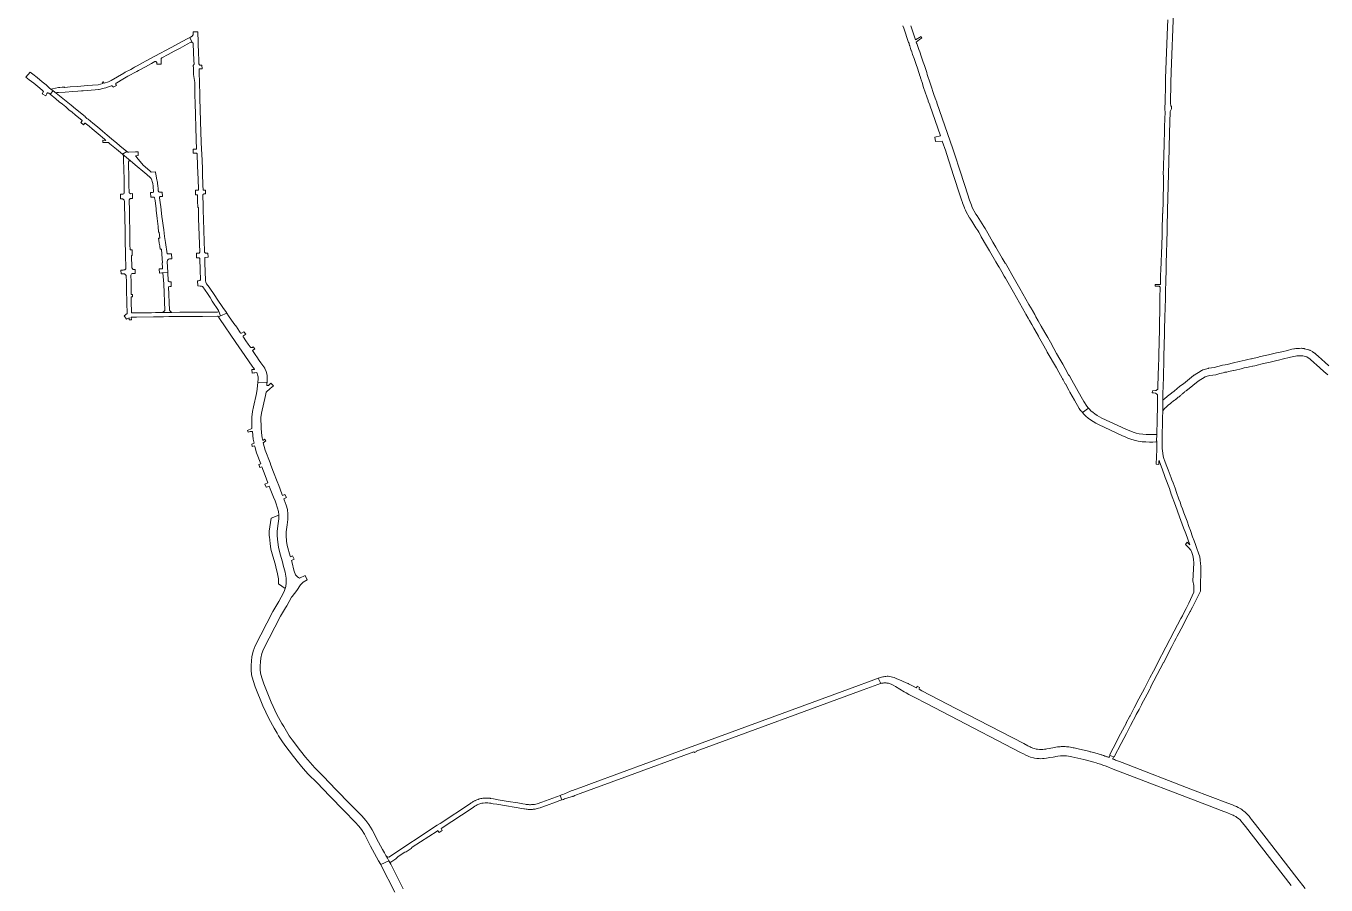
# Model space of a CAD drawing. Header units: inches. Extents: x 704148 to 723432, y 7075344 to 7101810.
# Drawn here: x 708502 to 712876, y 7097368 to 7100258 of the extents above; entities that cross this region are included whole.
import ezdxf

# ---------------------------------------------------------------- set-up
doc = ezdxf.new("R2010")
doc.units = ezdxf.units.IN
doc.header["$MEASUREMENT"] = 0
doc.layers.add('gisdb.gisadmin', color=7, linetype='Continuous', lineweight=9, true_color=0xccf5fc)

msp = doc.modelspace()

# ---------------------------------------------------------------- linework, layer by layer
at = {"layer": 'gisdb.gisadmin'}
for points in [[(712363.105, 7100305.0943), (712355.2526, 7100104.0763), (712354.1867, 7100066.179), (712352.2849, 7099998.5564), (712353.4906, 7099989.7102), (712355.893, 7099987.1497), (712355.4897, 7099978.6339), (712351.5758, 7099969.9567), (712349.7998, 7099897.789), (712347.0959, 7099799.4869), (712342.8254, 7099639.5334), (712339.88, 7099520.13), (712339.44, 7099504.52), (712338.92, 7099486.35), (712338.32, 7099468.23), (712337.86, 7099451.24), (712337.69, 7099431.77), (712336.84, 7099406.06), (712336.41, 7099389.41), (712336.31, 7099376.25), (712336.08, 7099367.99), (712335.94, 7099349.11), (712335.41, 7099333.17), (712334.83, 7099317.33), (712334.39, 7099301.29), (712333.83, 7099285.83), (712333.46, 7099272.79), (712332.86, 7099242.71), (712332.51, 7099227.24), (712332.21, 7099212.8), (712331.53, 7099194.55), (712331.16, 7099175.09), (712330.48, 7099155.74), (712330.19, 7099136.31), (712329.8, 7099116.69), (712329.28, 7099096), (712328.57, 7099075.81), (712328.01, 7099047.03), (712327.39, 7099019.75), (712326.9219, 7098999.4372), (712326.73, 7098963.14), (712326.5959, 7098959.7784), (712325.89, 7098942.09), (712325.6, 7098927.55), (712325.37, 7098916.29), (712324.4814, 7098889.0955), (712324.4706, 7098835.9527), (712325.4, 7098828.8), (712326.79, 7098820.56), (712328.52, 7098810.92), (712330.77, 7098802.64), (712334.06, 7098793.79), (712338.46, 7098781.91), (712344.79, 7098765.08), (712354.87, 7098737.63), (712357.17, 7098730.78), (712361.31, 7098720.33), (712367.79, 7098702.9), (712373.02, 7098687.78), (712380.74, 7098665.92), (712384.92, 7098656.07), (712388.82, 7098643.99), (712392.85, 7098632.91), (712397.18, 7098620.39), (712401.69, 7098608.98), (712408.38, 7098591.61), (712414.13, 7098574.23), (712419.4, 7098560.32), (712426.8, 7098539.1), (712431.78, 7098525.66), (712436.45, 7098513), (712441.04, 7098499.74), (712446.83, 7098484.25), (712451.44, 7098471.43), (712452.88, 7098462.31), (712454.13, 7098448.36), (712455.04, 7098441.06), (712453.793, 7098356.0018), (712426.1125, 7098302.3686), (712419.9124, 7098290.3554), (712419.6615, 7098289.8343), (712419.5099, 7098289.5356), (712418.9051, 7098288.4037), (712412.23, 7098275.47), (712402.3, 7098256.84), (712394.73, 7098242.11), (712388.29, 7098229.73), (712380.46, 7098215.12), (712375.45, 7098205.08), (712371.51, 7098198.31), (712366.36, 7098187.73), (712357.47, 7098170.71), (712343.4, 7098144.42), (712343.37, 7098144.37), (712329.88, 7098116.63), (712329.79, 7098116.44), (712328.9844, 7098116.8174), (712297.0989, 7098055.0614), (712288.1418, 7098038.0224), (712285.6265, 7098031.5423), (712283.58, 7098026.27), (712274.2, 7098009.34), (712255.32, 7097974.52), (712255.3178, 7097974.5159), (712246.72, 7097958.48), (712237.52, 7097941.1), (712237.37, 7097940.82), (712218.19, 7097903.98), (712218.21, 7097903.97), (712204.42, 7097877.47), (712186.5616, 7097843.5745), (712162.8111, 7097798.4926), (712161.2599, 7097798.977), (712149.3579, 7097803.9696), (712147.9032, 7097804.6292), (712172.0077, 7097851.2167), (712171.8415, 7097851.3039), (712177.89, 7097864.37), (712177.92, 7097864.35), (712204.06, 7097913.09), (712204.02, 7097913.11), (712216.25, 7097936.24), (712216.48, 7097936.67), (712230.66, 7097963.79), (712246.39, 7097993.85), (712264.84, 7098029.19), (712283.12, 7098064.38), (712283.19, 7098064.52), (712295.192, 7098087.0327), (712306.61, 7098108.45), (712309.3484, 7098113.6614), (712365.1644, 7098221.7656), (712387.9399, 7098264.3973), (712392.74, 7098273.71), (712399.14, 7098285.78), (712405.59, 7098297.87), (712414.268, 7098315.5113), (712414.4726, 7098315.9362), (712431.2981, 7098352.5437), (712431.5699, 7098375.4954), (712427.83, 7098391), (712427.8516, 7098391.0059), (712430.93, 7098450.84), (712430.42, 7098463.51), (712427.39, 7098476.2), (712423.51, 7098489.55), (712421.34, 7098493.83), (712414.67, 7098501.8), (712413.829, 7098502.6476), (712403.15, 7098513.41), (712408.6045, 7098520.8264), (712417.41, 7098512.54), (712410.72, 7098531.24), (712403.8, 7098550.07), (712396.78, 7098569.11), (712382.88, 7098606.9), (712369.1, 7098644.88), (712355.41, 7098682.43), (712348.81, 7098701.52), (712334.56, 7098739.27), (712331.1, 7098749.11), (712321.04, 7098776.73), (712316.0599, 7098792.0395), (712315.1223, 7098794.5726), (712313.74, 7098794.72), (712313.1149, 7098782.4518), (712303.98, 7098783.14), (712306.23, 7098833.07), (712306.42, 7098841.73), (712306.41, 7098847.04), (712306.67, 7098861.83), (712305.88, 7098861.81), (712306.48, 7098883.16), (712306.78, 7098893.8), (712307.53, 7098922.93), (712307.6468, 7098927.8417), (712308.1483, 7098948.9309), (712308.4966, 7098963.5772), (712308.4975, 7098967.8145), (712308.5003, 7098968.0258), (712309.0006, 7098986.8145), (712309.33, 7099017.26), (712305.93, 7099020.11), (712302.17, 7099021.97), (712295.29, 7099023.56), (712291.38, 7099023.3939), (712291.5724, 7099030.6922), (712291.84, 7099030.7), (712302.57, 7099031.21), (712303.47, 7099031.44), (712304.66, 7099031.93), (712305.55, 7099032.33), (712306.91, 7099033.19), (712308.83, 7099034.75), (712309.48, 7099035.75), (712309.98, 7099036.71), (712310.45, 7099050.56), (712310.59, 7099054.72), (712311.18, 7099072.37), (712311.5489, 7099085.1305), (712312.3, 7099111.11), (712313.05, 7099142.43), (712314.74, 7099204.67), (712315.16, 7099227.31), (712315.43, 7099235.64), (712315.86, 7099255.55), (712316.22, 7099304.56), (712317.21, 7099341.96), (712317.29, 7099344.99), (712318.26, 7099376.6), (712318.2, 7099377.79), (712317.84, 7099378.89), (712317.27, 7099379.9), (712316.3952, 7099380.746), (712316.36, 7099380.78), (712315.39, 7099381.42), (712314, 7099381.95), (712312.85, 7099382.11), (712311.18, 7099382.19), (712300.8391, 7099382.2519), (712301.0019, 7099388.4286), (712302.1968, 7099388.3855), (712316.5119, 7099387.8697), (712319.28, 7099387.77), (712319.3, 7099401.58), (712319.53, 7099414.46), (712320.05, 7099443.01), (712321.26, 7099457.7), (712321.49, 7099471.38), (712322.1254, 7099487.3117), (712322.6, 7099499.21), (712322.8359, 7099504.7976), (712322.98, 7099508.21), (712325.97, 7099626.95), (712326.4509, 7099627.5105), (712327.6023, 7099670.5468), (712327.7894, 7099678.0275), (712328.9, 7099722.43), (712328.9078, 7099753.7967), (712328.2473, 7099758.927), (712329.0035, 7099781.7174), (712330.5652, 7099828.781), (712331.4279, 7099854.7787), (712331.6615, 7099860.2603), (712331.8894, 7099870.9239), (712332.4215, 7099895.8307), (712332.9274, 7099919.5074), (712334.4602, 7099969.4133), (712334.1194, 7099975.2953), (712334.8343, 7100008.7575), (712335.7341, 7100053.0812), (712336.3167, 7100081.7818), (712342.5127, 7100254.8993), (712343.3781, 7100279.0796)], [(711478.7327, 7100258.1927), (711495.11, 7100210.94), (711513.4674, 7100222.7312), (711515.5565, 7100217.1796), (711514.97, 7100216.84), (711507.8, 7100212.69), (711497.4033, 7100203.6263), (711498.44, 7100200.32), (711499.01, 7100198.57), (711503.25, 7100185.62), (711503.48, 7100185.69), (711505.7715, 7100179.0498), (711508.76, 7100170.39), (711513.5417, 7100156.5488), (711520.43, 7100136.61), (711524.65, 7100124.38), (711532.46, 7100101.76), (711532.52, 7100101.11), (711534.3513, 7100094.8874), (711537.32, 7100084.8), (711540.402, 7100075.4856), (711545.7897, 7100059.238), (711545.7826, 7100059.2248), (711556.29, 7100027.47), (711560.58, 7100014.52), (711566.2, 7100001.09), (711566.82, 7099999.07), (711620.09, 7099844.84), (711622.69, 7099837.3), (711647.94, 7099759.35), (711654.68, 7099738.53), (711661.4, 7099717.83), (711676.39, 7099671.99), (711682.71, 7099654.77), (711685.7, 7099647.32), (711698.25, 7099625.16), (711702.67, 7099618.71), (711725.04, 7099583.5), (711729.66, 7099576.4), (711737.8, 7099560.71), (711755.01, 7099530.66), (711764.87, 7099513.92), (711786.7803, 7099476.7357), (711796.4, 7099460.41), (711797.0171, 7099459.4081), (711806.63, 7099443.8), (711818.9, 7099422.07), (711846.22, 7099374.22), (711856.33, 7099356.47), (711866.48, 7099338.27), (711876.55, 7099320.6), (711887.01, 7099302.55), (711887.98, 7099300.85), (711895.9227, 7099286.9156), (711900.03, 7099279.71), (711907.72, 7099265.97), (711917.81, 7099248.11), (711930.25, 7099226.08), (711939.42, 7099210.14), (711948.79, 7099194.18), (711959.81, 7099173.21), (711969.26, 7099156.47), (711980.66, 7099136.98), (711990.61, 7099119.56), (711998.33, 7099105.66), (712010.03, 7099084.72), (712012.99, 7099080.29), (712020.66, 7099066.41), (712036.28, 7099038.63), (712051.81, 7099010.6), (712061.0012, 7098993.946), (712071.17, 7098978.92), (712075.4125, 7098973.5258), (712076.3673, 7098972.4328), (712056.3571, 7098957.34), (712055.9652, 7098957.8126), (712053.8218, 7098960.9189), (712049.9618, 7098964.6389), (712045.445, 7098970.5189), (712029.945, 7098998.4789), (712014.4501, 7099026.4455), (712011.1316, 7099032.3474), (711998.8685, 7099054.1572), (711998.7786, 7099054.3185), (711991.618, 7099067.2766), (711989.2432, 7099070.8308), (711988.2056, 7099072.5259), (711976.5056, 7099093.4659), (711976.4746, 7099093.5216), (711968.8273, 7099107.2906), (711959.0154, 7099124.4688), (711947.6804, 7099143.8478), (711947.4894, 7099144.1801), (711938.0394, 7099160.9201), (711937.6797, 7099161.5803), (711926.9332, 7099182.0298), (711917.8609, 7099197.4828), (711917.75, 7099197.6736), (711908.58, 7099213.6136), (711908.481, 7099213.7874), (711896.0422, 7099235.8152), (711892.8439, 7099241.4763), (711885.9534, 7099253.673), (711885.9044, 7099253.7602), (711878.2622, 7099267.4148), (711874.2034, 7099274.5354), (711866.2633, 7099288.465), (711865.3376, 7099290.0876), (711854.9195, 7099308.0651), (711854.8296, 7099308.2217), (711844.7596, 7099325.8917), (711844.6459, 7099326.0933), (711834.5508, 7099344.1948), (711824.503, 7099361.8356), (711797.1895, 7099409.6743), (711797.1307, 7099409.7778), (711793.3451, 7099416.482), (711785.0943, 7099431.0942), (711775.7306, 7099446.2975), (711775.1137, 7099447.2991), (711774.8611, 7099447.7185), (711765.2414, 7099464.0442), (711743.3311, 7099501.2285), (711733.4689, 7099517.9721), (711733.3159, 7099518.2355), (711716.1059, 7099548.2855), (711715.6087, 7099549.1971), (711708.035, 7099563.7956), (711704.0857, 7099569.8649), (711703.9386, 7099570.0936), (711698.1575, 7099579.1929), (711684.0581, 7099601.3851), (711681.8017, 7099604.9367), (711677.6275, 7099611.028), (711677.1927, 7099611.9303), (711676.4964, 7099612.8401), (711663.9464, 7099635.0001), (711662.4988, 7099638.0084), (711659.5088, 7099645.4584), (711659.2407, 7099646.1564), (711652.9207, 7099663.3764), (711652.6282, 7099664.2197), (711649.879, 7099672.6268), (711637.6382, 7099710.0597), (711637.6216, 7099710.1106), (711630.9016, 7099730.8106), (711624.156, 7099751.6481), (711598.9791, 7099829.3724), (711596.4577, 7099836.6843), (711584.706, 7099870.7086), (711561.8279, 7099869.0949), (711559.3616, 7099884.3389), (711578.4603, 7099888.7915), (711543.1898, 7099990.9083), (711542.9204, 7099991.7345), (711542.6621, 7099992.5762), (711537.5178, 7100004.8693), (711536.8483, 7100006.6583), (711532.5583, 7100019.6083), (711522.0482, 7100051.3713), (711516.6676, 7100067.632), (711513.5855, 7100076.9466), (711513.5161, 7100077.3686), (711513.337, 7100077.7419), (711512.5388, 7100080.4543), (711510.3683, 7100087.8293), (711508.537, 7100094.0519), (711508.3676, 7100094.9369), (711506.0317, 7100101.7024), (711501.0189, 7100116.2209), (711496.7988, 7100128.451), (711489.9121, 7100148.3854), (711485.1303, 7100162.2267), (711482.1392, 7100170.8943), (711480.2677, 7100176.3175), (711479.4911, 7100177.841), (711475.2511, 7100190.791), (711475.2391, 7100190.8275), (711474.6691, 7100192.5775), (711474.5852, 7100192.8402), (711473.5485, 7100196.1465), (711472.927, 7100200.0189), (711471.4885, 7100202.753), (711455.1112, 7100250.0057), (711452.2376, 7100258.297)], [(712882.16, 7099084.19), (712869.06, 7099095.67), (712855, 7099107.89), (712844.32, 7099117.71), (712836.51, 7099125), (712832.92, 7099128.05), (712825.94, 7099133.97), (712821.48, 7099137.93), (712816.27, 7099141.64), (712811.06, 7099144.33), (712797.5, 7099147.75), (712793.43, 7099148.44), (712787.94, 7099148.2), (712777.42, 7099147.58), (712772.8, 7099147), (712766.73, 7099145.67), (712751.57, 7099142.1), (712732.57, 7099137.63), (712715.46, 7099133.64), (712710.06, 7099132.4), (712687.74, 7099127.01), (712671.03, 7099123.16), (712656.09, 7099120.14), (712648.83, 7099117.8), (712636.17, 7099114.43), (712629.09, 7099113.09), (712628.54, 7099113.47), (712618.36, 7099111.2), (712609.6, 7099109.27), (712600.18, 7099107.25), (712589.96, 7099104.75), (712570.79, 7099100.23), (712566.1387, 7099099.1206), (712565.13, 7099098.88), (712548.3, 7099095.09), (712541.8687, 7099093.694), (712535.85, 7099092.64), (712533.1052, 7099091.9542), (712530.0592, 7099091.1932), (712518.92, 7099088.41), (712504.69, 7099084.32), (712504.61, 7099084.31), (712484.87, 7099081.64), (712476.23, 7099079.24), (712468.7936, 7099076.9474), (712445.465, 7099062.4093), (712409.93, 7099033.19), (712409.19, 7099032.79), (712408.22, 7099032.3), (712407.63, 7099032.08), (712406.67, 7099031.66), (712404.92, 7099030.23), (712403.37, 7099029.22), (712401.04, 7099027.67), (712399.79, 7099026.35), (712396.24, 7099023.68), (712395.3, 7099022.82), (712394.24, 7099021.92), (712392.81, 7099020.39), (712391.01, 7099019.05), (712389.1, 7099016.9), (712386.93, 7099015.32), (712385.59, 7099014.18), (712385.06, 7099013.78), (712383.99, 7099012.8), (712382.96, 7099011.62), (712382.45, 7099010.3), (712380.92, 7099009.98), (712378.76, 7099008.81), (712376.46, 7099007.17), (712373.75, 7099004.82), (712371.5, 7099002.86), (712370.52, 7099001.83), (712368.89, 7099000.34), (712365.44, 7098998.13), (712363.02, 7098996.24), (712360.69, 7098994.62), (712357.4, 7098991.82), (712355, 7098989.74), (712352.78, 7098987.74), (712351.5, 7098986.75), (712349.74, 7098985.87), (712348.64, 7098984.54), (712347.88, 7098984.17), (712345.9, 7098982.8), (712341.06, 7098978.61), (712336.5, 7098974.13), (712332.32, 7098970.38), (712326.73, 7098963.14), (712326.9219, 7098999.4372), (712333.6552, 7099004.7285), (712348.1789, 7099016.3701), (712350.0521, 7099017.8331), (712357.3289, 7099023.6707), (712357.3396, 7099023.6799), (712357.3608, 7099023.6984), (712357.3714, 7099023.7076), (712364.8851, 7099029.5921), (712375.0969, 7099038.2891), (712383.1982, 7099045.1528), (712387.1931, 7099048.485), (712396.4094, 7099054.4387), (712429.5868, 7099081.7195), (712430.2352, 7099082.218), (712431.5631, 7099083.1715), (712432.2427, 7099083.6265), (712455.5713, 7099098.1646), (712456.9923, 7099098.9276), (712459.9209, 7099100.2642), (712461.4283, 7099100.8378), (712475.0647, 7099104.8629), (712478.1789, 7099105.7279), (712479.0081, 7099105.9281), (712480.6782, 7099106.2713), (712481.5191, 7099106.4144), (712499.4648, 7099108.8417), (712523.9991, 7099115.4476), (712527.0453, 7099116.2086), (712537.059, 7099118.2322), (712542.9022, 7099119.5005), (712564.9899, 7099124.5479), (712565.0056, 7099124.5516), (712565.037, 7099124.559), (712565.0527, 7099124.5628), (712584.1211, 7099129.0588), (712604.2896, 7099133.6996), (712612.95, 7099135.6076), (712623.099, 7099137.8707), (712624.7948, 7099138.1283), (712648.4207, 7099143.9346), (712649.0947, 7099144.1311), (712650.4527, 7099144.486), (712651.1366, 7099144.6444), (712665.7459, 7099147.5975), (712681.9991, 7099151.3423), (712709.8236, 7099157.9964), (712726.8686, 7099161.9712), (712745.8421, 7099166.435), (712760.9995, 7099170.0044), (712761.0944, 7099170.0263), (712761.2842, 7099170.0695), (712761.3792, 7099170.0907), (712767.4492, 7099171.4207), (712768.0062, 7099171.5295), (712769.1245, 7099171.7218), (712769.6859, 7099171.8053), (712774.3059, 7099172.3853), (712774.7161, 7099172.4299), (712775.5377, 7099172.5056), (712775.9492, 7099172.5367), (712781.8729, 7099172.8858), (712786.4692, 7099173.1567), (712786.5639, 7099173.1619), (712786.7534, 7099173.1716), (712786.8481, 7099173.1761), (712792.3381, 7099173.4161), (712793.6601, 7099173.404), (712793.8252, 7099173.3937), (712796.2954, 7099173.24), (712797.6087, 7099173.0883), (712801.6787, 7099172.3983), (712802.1645, 7099172.306), (712803.1321, 7099172.1023), (712803.6139, 7099171.9909), (712817.1739, 7099168.5709), (712818.5418, 7099168.141), (712821.2196, 7099167.1275), (712822.5293, 7099166.5438), (712827.7393, 7099163.8538), (712828.5138, 7099163.4184), (712830.0298, 7099162.4937), (712830.7714, 7099162.0044), (712835.9814, 7099158.2944), (712836.5169, 7099157.891), (712837.5656, 7099157.056), (712838.0787, 7099156.6245), (712842.3267, 7099152.8527), (712849.0906, 7099147.116), (712861.3102, 7099136.0496), (712871.6638, 7099126.5298), (712885.4598, 7099114.5392)], [(712758.337, 7097366.2523), (712605.0147, 7097564.2432), (712594.8331, 7097577.391), (712589.4921, 7097583.7066), (712586.6218, 7097586.637), (712581.2467, 7097591.436), (712576.3179, 7097595.1795), (712572.0134, 7097598.0146), (712566.6487, 7097601.0537), (712562.9726, 7097602.851), (712556.9254, 7097605.3579), (712554.3581, 7097606.3445), (712544.0892, 7097610.2905), (712523.5512, 7097618.1827), (712482.4754, 7097633.967), (712153.8684, 7097760.2416), (712143.5994, 7097764.1877), (712135.8977, 7097767.1472), (712124.9483, 7097771.2288), (712116.6205, 7097774.1348), (712108.239, 7097776.8894), (712102.6235, 7097778.641), (712094.1617, 7097781.1402), (712085.6574, 7097783.4844), (712074.2595, 7097786.3673), (712060.7574, 7097789.5336), (712040.5614, 7097794.2569), (712020.3655, 7097798.9801), (712015.6479, 7097800.0195), (712009.709, 7097801.0629), (712002.2002, 7097801.963), (711994.6352, 7097802.406), (711988.5709, 7097802.4284), (711982.5188, 7097802.156), (711973.5106, 7097801.2001), (711966.5384, 7097800.0098), (711963.6793, 7097799.4711), (711957.961, 7097798.3938), (711946.5243, 7097796.239), (711935.9971, 7097794.2875), (711927.7354, 7097793.2334), (711922.1533, 7097792.8611), (711916.534, 7097792.7596), (711910.8971, 7097792.9326), (711902.453, 7097793.7102), (711895.4703, 7097794.8311), (711891.3217, 7097795.7072), (711881.8149, 7097798.3301), (711876.5212, 7097800.18), (711868.8157, 7097803.4073), (711866.3179, 7097804.5979), (711858.4169, 7097808.6696), (711848.5289, 7097813.8059), (711611.2185, 7097937.0759), (711532.115, 7097978.166), (711492.5632, 7097998.711), (711472.7874, 7098008.9835), (711462.8994, 7098014.1197), (711456.3207, 7098017.5663), (711441.812, 7098026.3743), (711427.3032, 7098035.1822), (711419.5954, 7098039.8615), (711416.9411, 7098041.3916), (711414.6893, 7098042.537), (711412.3657, 7098043.5821), (711409.977, 7098044.5208), (711406.288, 7098045.7173), (711403.7696, 7098046.367), (711401.2142, 7098046.8939), (711398.6308, 7098047.295), (711396.0286, 7098047.5685), (711393.4172, 7098047.7131), (711392.111, 7098047.7371), (711389.5036, 7098047.6886), (711388.2048, 7098047.6165), (711385.6226, 7098047.3777), (711384.3415, 7098047.2117), (711383.0685, 7098047.0151), (711381.8048, 7098046.7884), (711380.5512, 7098046.5322), (711377.9427, 7098045.8949), (711369.5977, 7098063.2877), (711373.3682, 7098064.6707), (711376.7941, 7098065.9274), (711379.9062, 7098066.987), (711384.3259, 7098068.2032), (711386.5811, 7098068.6988), (711391.1629, 7098069.4554), (711394.6458, 7098069.8116), (711399.3242, 7098069.9984), (711402.8397, 7098069.9204), (711407.5076, 7098069.5258), (711413.2621, 7098068.5733), (711417.7605, 7098067.4564), (711423.2012, 7098065.6416), (711431.8261, 7098061.9474), (711438.1603, 7098059.1757), (711463.497, 7098048.089), (711469.8312, 7098045.3174), (711471.3535, 7098044.6387), (711473.1393, 7098043.7111), (711487.426, 7098036.2908), (711497.3689, 7098031.1265), (711497.9572, 7098031.7707), (711498.4872, 7098032.4637), (711498.9547, 7098033.2002), (711499.3099, 7098033.8764), (711500.4252, 7098036.2119), (711508.5166, 7098032.7052), (711506.9339, 7098027.9764), (711506.6934, 7098027.1378), (711506.5394, 7098026.3634), (711515.9992, 7098021.4501), (711630.2922, 7097962.0873), (711858.8782, 7097843.3617), (711873.1648, 7097835.9414), (711876.7365, 7097834.0863), (711879.9756, 7097832.4271), (711883.972, 7097830.5898), (711886.7029, 7097829.4754), (711889.4819, 7097828.4532), (711895.1657, 7097826.6966), (711900.9833, 7097825.3395), (711905.4089, 7097824.5923), (711911.3573, 7097823.9636), (711917.3191, 7097823.7573), (711923.2499, 7097823.97), (711929.1064, 7097824.592), (711932.7108, 7097825.1821), (711936.7095, 7097825.9353), (711944.9768, 7097827.4929), (711962.0282, 7097830.7055), (711967.361, 7097831.6257), (711972.753, 7097832.3638), (711975.463, 7097832.6625), (711980.9052, 7097833.1176), (711985.0011, 7097833.3337), (711987.7362, 7097833.4177), (711991.8424, 7097833.4534), (711994.5804, 7097833.417), (711998.685, 7097833.272), (712002.7829, 7097833.0187), (712008.2289, 7097832.5135), (712010.9414, 7097832.1894), (712016.3394, 7097831.4), (712020.3594, 7097830.6856), (712025.6738, 7097829.5725), (712028.9873, 7097828.8002), (712032.6371, 7097827.9466), (712041.6124, 7097825.8073), (712076.4349, 7097817.7036), (712078.9937, 7097817.1049), (712082.2912, 7097816.3193), (712084.4869, 7097815.7834), (712088.8721, 7097814.6825), (712093.2483, 7097813.543), (712097.6152, 7097812.3649), (712101.9721, 7097811.1484), (712106.3186, 7097809.8936), (712112.8176, 7097807.9399), (712117.1358, 7097806.5899), (712119.2904, 7097805.9008), (712121.4419, 7097805.2022), (712125.7352, 7097803.7768), (712127.877, 7097803.05), (712132.1504, 7097801.5686), (712134.2819, 7097800.8139), (712138.5342, 7097799.2767), (712140.655, 7097798.4943), (712142.772, 7097797.7027), (712143.3753, 7097797.4874), (712144.6719, 7097797.4156), (712145.6551, 7097797.7605), (712146.461, 7097798.4208), (712146.8641, 7097799.025), (712149.3579, 7097803.9696), (712161.2599, 7097798.977), (712159.2327, 7097794.911), (712158.9778, 7097794.1705), (712158.9231, 7097793.3893), (712159.0726, 7097792.6205), (712159.5697, 7097791.7049), (712160.3501, 7097791.0145), (712160.8414, 7097790.7721), (712164.1943, 7097789.4837), (712167.886, 7097787.9866), (712168.2389, 7097787.9294), (712189.5679, 7097779.7333), (712427.1119, 7097688.4517), (712545.8838, 7097642.8109), (712560.7303, 7097637.1058), (712568.1536, 7097634.2533), (712574.459, 7097631.6766), (712580.8334, 7097628.6183), (712588.7756, 7097624.097), (712592.1949, 7097621.8824), (712596.3594, 7097618.9442), (712599.5956, 7097616.4628), (712604.2766, 7097612.5339), (712607.2738, 7097609.7843), (712609.4532, 7097607.6577), (712611.5718, 7097605.4787), (712614.2988, 7097602.4962), (712616.9104, 7097599.4316), (712619.2264, 7097596.5223), (712621.8241, 7097593.1678), (712625.2876, 7097588.6952), (712639.1418, 7097570.8047), (712666.8503, 7097535.0237), (712777.6842, 7097391.8998), (712805.3926, 7097356.1188)], [(709743.0917, 7097344.1586), (709697.2443, 7097433.0676), (709695.5984, 7097436.2273), (709722.7312, 7097449.6411), (709729.1125, 7097437.5971), (709771.5933, 7097355.2166)]]:
    msp.add_lwpolyline(points, dxfattribs=at)
for points in [[(708786.7129, 7100055.9038), (708773.13, 7100050.63), (708770.512, 7100050.0484), (708765.3214, 7100048.5716), (708761.0943, 7100047.5787), (708748.0684, 7100044.5545), (708745.8063, 7100044.1976), (708735.1751, 7100043.2932), (708720.866, 7100042.055), (708707.6545, 7100040.8872), (708694.2027, 7100039.698), (708689.2955, 7100039.2642), (708676.3743, 7100038.1285), (708659.7728, 7100037.1365), (708633.7614, 7100035.3144), (708612.021, 7100034.5288), (708608.36, 7100034.22), (708606.81, 7100033.98), (708606.3653, 7100033.7452), (708605.92, 7100033.51), (708604.7224, 7100032.4552), (708604.0772, 7100031.887), (708593.7884, 7100040.0789), (708585.25, 7100045.54), (708590.9585, 7100046.6571), (708611.72, 7100050.72), (708615.7328, 7100051.196), (708623.68, 7100052.09), (708624.74, 7100051.64), (708631.87, 7100052.2), (708632.57, 7100051.27), (708650.65, 7100052.62), (708675.42, 7100054.1), (708709.13, 7100057.08), (708725.76, 7100058.55), (708744.45, 7100060.14), (708761.12, 7100064.0102), (708758.3117, 7100068.5758), (708761.9456, 7100069.9055), (708764.9693, 7100065.0577), (708779.49, 7100070.42), (708784.4001, 7100072.162), (708788.1882, 7100074.3754), (708831.2141, 7100099.5578), (708836.2152, 7100102.2166), (708854.2846, 7100111.8231), (708863.9701, 7100117.4211), (708867.0381, 7100119.1944), (708876.58, 7100124.29), (708894.62, 7100133.87), (708906.04, 7100140.09), (708935.3103, 7100156.8114), (708990.45, 7100185.78), (709004.82, 7100193.34), (709027.72, 7100205.41), (709047.01, 7100215.95), (709053.8303, 7100219.6776), (709061.59, 7100202.29), (709057.75, 7100203.25), (709057.2389, 7100203.3068), (709044.6834, 7100196.4461), (709020.5995, 7100183.5705), (709001.0249, 7100173.2643), (708980.2058, 7100162.3243), (708958.91, 7100150.65), (708957.79, 7100149.73), (708957.27, 7100149.01), (708956.83, 7100147.97), (708956.55, 7100146.69), (708957.15, 7100133.01), (708957.3183, 7100129.7256), (708942.1391, 7100129.1187), (708941.9, 7100134.04), (708941.74, 7100134.79), (708940.87, 7100136.2), (708940.15, 7100136.8), (708938.54, 7100137.86), (708937.4, 7100138.26), (708936.82, 7100138.31), (708935.52, 7100137.95), (708924.65, 7100131.96), (708903.92, 7100120.53), (708880.64, 7100107.8), (708875.32, 7100104.81), (708845.05, 7100088.5), (708827.4821, 7100078.8029), (708807.3169, 7100067.0209), (708805.6121, 7100066.0248), (708805.19, 7100065.29), (708804.78, 7100064.2), (708804.57, 7100063.32), (708804.57, 7100061.53), (708804.91, 7100060.55), (708805.31, 7100059.6), (708806.221, 7100057.9725), (708795.8483, 7100052.3812), (708795.5411, 7100052.2156), (708795.4353, 7100052.1441), (708794.5048, 7100053.7958), (708794.4501, 7100053.8843), (708794.3938, 7100053.9719), (708794.3361, 7100054.0585), (708794.2768, 7100054.1441), (708794.2161, 7100054.2286), (708794.1539, 7100054.3121), (708794.0903, 7100054.3944), (708794.0252, 7100054.4757), (708793.9588, 7100054.5558), (708793.891, 7100054.6348), (708793.8218, 7100054.7125), (708793.7513, 7100054.7891), (708793.6794, 7100054.8644), (708793.6063, 7100054.9385), (708793.5319, 7100055.0112), (708793.4562, 7100055.0827), (708793.3794, 7100055.1529), (708793.3013, 7100055.2217), (708793.222, 7100055.2891), (708793.1416, 7100055.3552), (708793.06, 7100055.4198), (708792.9773, 7100055.4831), (708792.8936, 7100055.5449), (708792.8087, 7100055.6052), (708792.7229, 7100055.664), (708792.636, 7100055.7214), (708792.5482, 7100055.7772), (708792.4594, 7100055.8315), (708792.3697, 7100055.8843), (708792.279, 7100055.9354), (708792.1875, 7100055.985), (708792.0952, 7100056.0331), (708792.002, 7100056.0795), (708791.9081, 7100056.1242), (708791.8134, 7100056.1674), (708791.7179, 7100056.2089), (708791.6217, 7100056.2487), (708791.5249, 7100056.2869), (708791.4274, 7100056.3233), (708791.3293, 7100056.3581), (708791.2306, 7100056.3912), (708791.1314, 7100056.4225), (708791.0316, 7100056.4522), (708790.9313, 7100056.48), (708790.8306, 7100056.5062), (708790.7294, 7100056.5306), (708790.6278, 7100056.5532), (708790.5258, 7100056.5741), (708790.4235, 7100056.5932), (708790.3209, 7100056.6105), (708790.218, 7100056.6261), (708790.1148, 7100056.6398), (708790.0114, 7100056.6518), (708789.9078, 7100056.6619), (708789.8041, 7100056.6703), (708789.7002, 7100056.6769), (708789.5962, 7100056.6816), (708789.4922, 7100056.6846), (708789.3881, 7100056.6857), (708789.284, 7100056.6851), (708789.18, 7100056.6826), (708789.076, 7100056.6783), (708788.9721, 7100056.6723), (708788.8683, 7100056.6644), (708788.7647, 7100056.6547), (708788.6612, 7100056.6433), (708788.5961, 7100056.6349)], [(709053.8303, 7100219.6776), (709055.39, 7100220.53), (709060.87, 7100223.73), (709061.91, 7100224.45), (709062.71, 7100225.37), (709063.51, 7100226.89), (709064.07, 7100228.53), (709064.31, 7100230.21), (709064.1369, 7100237.7372), (709080.3774, 7100238.0023), (709080.54, 7100231.75), (709081.13, 7100209.59), (709081.3788, 7100199.9659), (709082.29, 7100165.6), (709083.0994, 7100145.6208), (709083.3157, 7100138.2535), (709083.86, 7100130.01), (709084.25, 7100129), (709084.69, 7100128.22), (709085.28, 7100127.58), (709085.95, 7100127.03), (709086.83, 7100126.48), (709088.27, 7100125.98), (709089.23, 7100125.96), (709093.7043, 7100126.1761), (709094.2795, 7100114.1127), (709093.2834, 7100114.1018), (709088.73, 7100113.9), (709085.1287, 7100113.301), (709085.9243, 7100055.272), (709086.5516, 7100037.2333), (709087.3374, 7100014.6329), (709090.63, 7099899.18), (709092.4006, 7099839.5874), (709093.373, 7099830.3394), (709093.4988, 7099828.8488), (709095.3883, 7099778.739), (709096.0208, 7099762.5727), (709097.427, 7099720.6558), (709097.8113, 7099706.8235), (709098.48, 7099705.99), (709102.56, 7099705.5), (709105.6982, 7099705.6851), (709106.1479, 7099693.6155), (709101.51, 7099693.38), (709099.96, 7099692.87), (709098.52, 7099691.85), (709097.63, 7099690.36), (709097.28, 7099689.24), (709097.19, 7099687.97), (709097.2022, 7099687.4796), (709097.927, 7099655.187), (709098.6125, 7099634.0281), (709099.3504, 7099611.2512), (709100.6664, 7099566.0954), (709101.4031, 7099537.0293), (709103.0011, 7099496.9292), (709105.55, 7099493.69), (709112.0394, 7099493.8464), (709114.0982, 7099493.9016), (709114.7459, 7099479.5641), (709103.74, 7099479.34), (709103.7596, 7099465.1308), (709105.23, 7099426.23), (709105.66, 7099406.92), (709105.85, 7099404.04), (709106.38, 7099400.49), (709107.38, 7099396.21), (709109.94, 7099390.26), (709117.83, 7099379.21), (709137.1608, 7099351.3331), (709145.71, 7099338.61), (709164.85, 7099310.38), (709176.1766, 7099293.6803), (709177.0563, 7099292.3834), (709177.7651, 7099291.3384), (709156.6101, 7099282.562), (709150.43, 7099297.05), (709150.67, 7099298.95), (709150.13, 7099300.31), (709128.58, 7099332.14), (709122.18, 7099343.86), (709112.62, 7099358.37), (709097.3, 7099380.09), (709096.11, 7099380.99), (709093.05, 7099382.12), (709088.45, 7099382.98), (709079.8178, 7099383.0821), (709079.4846, 7099400.1152), (709083, 7099400.24), (709086.73, 7099401.19), (709089.02, 7099403.37), (709089.69, 7099405.08), (709088.59, 7099435.83), (709087.18, 7099475.55), (709086.92, 7099476.3), (709086.01, 7099477.27), (709085.2, 7099477.71), (709076.2427, 7099477.4062), (709075.7327, 7099493.063), (709084.22, 7099493.27), (709087.01, 7099496.45), (709082.84, 7099610.52), (709081.99, 7099646.91), (709080.45, 7099646.81), (709080.2399, 7099651.5053), (709080.19, 7099652.62), (709079.41, 7099664.2), (709078.94, 7099690.18), (709072.4963, 7099689.7648), (709072.2274, 7099705.1037), (709080.6277, 7099705.2557), (709081.97, 7099705.28), (709082.17, 7099706.28), (709082.23, 7099707.21), (709080.82, 7099742.28), (709079.09, 7099786.12), (709077.51, 7099828.25), (709077.34, 7099829.15), (709077.2, 7099829.43), (709076.62, 7099830.11), (709076.19, 7099830.31), (709069.3159, 7099829.8265), (709064.8766, 7099829.5142), (709064.2573, 7099843.0881), (709068.7786, 7099843.2578), (709075.5, 7099843.51), (709074.89, 7099876.45), (709071.26, 7099999.52), (709070.53, 7100024.42), (709069.72, 7100046.39), (709069.6, 7100067.25), (709065.72, 7100094.63), (709065.11, 7100107.63), (709065.77, 7100114.14), (709065.61, 7100120.55), (709064.87, 7100120.53), (709064.87, 7100125.19), (709067.47, 7100129.96), (709067.25, 7100141.57), (709064.9961, 7100197.6813), (709064.87, 7100200.49), (709061.59, 7100202.29)], [(708582.9013, 7100028.6182), (708578.44, 7100032.31), (708576.73, 7100033.22), (708575.87, 7100033.22), (708575.16, 7100033.03), (708574.36, 7100032.57), (708573.15, 7100031.46), (708572.3874, 7100030.4888), (708572.09, 7100030.11), (708568.5768, 7100022.9242), (708556.9719, 7100029.4221), (708560.7781, 7100037.8404), (708556.0406, 7100042.033), (708541.4533, 7100054.7838), (708528.0996, 7100065.9373), (708513.0107, 7100077.0949), (708502.1188, 7100086.0479), (708516.1414, 7100102.9951), (708525.36, 7100095.414), (708540.11, 7100084.56), (708557.06, 7100070.32), (708569.44, 7100059.52), (708581.6972, 7100048.6816), (708585.25, 7100045.54), (708593.7884, 7100040.0789)], [(708771.14, 7099873.13), (708766.55, 7099877.32), (708745.33, 7099894.81), (708725.12, 7099911.84), (708714.23, 7099920.64), (708701.25, 7099931.14), (708700.46, 7099931.17), (708695.9853, 7099925.5671), (708687.0007, 7099933.3441), (708691.11, 7099938.41), (708690.77, 7099940.29), (708667.78, 7099958.67), (708656.91, 7099967.74), (708646.68, 7099976.28), (708635.8, 7099985.36), (708624.79, 7099994.49), (708614.2, 7100003.18), (708603.01, 7100012.24), (708582.9013, 7100028.6182), (708593.7884, 7100040.0789), (708604.0772, 7100031.887), (708637.4966, 7100004.7386), (708653.6345, 7099991.3156), (708668.596, 7099978.8274), (708700.6298, 7099952.8909), (708701.293, 7099952.3426), (708707.2314, 7099947.1578), (708710.784, 7099944.0561), (708726.9547, 7099930.9285), (708742.3971, 7099918.2053), (708759.1354, 7099904.2656), (708775.1816, 7099890.9488), (708789.6281, 7099877.9109), (708790.5378, 7099877.1573), (708806.33, 7099864.45), (708817.8635, 7099854.8509), (708840.97, 7099835.62), (708826.4101, 7099826.5301), (708806.3119, 7099843.4253), (708784.64, 7099861.17), (708779.13, 7099865.83), (708760.3931, 7099865.6856), (708760.2525, 7099873.1591)], [(708847.3687, 7099778.4489), (708847.54, 7099765.45), (708847.87, 7099740.25), (708848.35, 7099720.35), (708848.78, 7099699.53), (708848.783, 7099699.4263), (708848.7877, 7099699.3227), (708848.7943, 7099699.2192), (708848.8026, 7099699.1158), (708848.8128, 7099699.0126), (708848.8247, 7099698.9096), (708848.8384, 7099698.8068), (708848.8539, 7099698.7042), (708848.8711, 7099698.6019), (708848.8901, 7099698.5), (708848.9109, 7099698.3983), (708848.9334, 7099698.2971), (708848.9576, 7099698.1963), (708848.9836, 7099698.0959), (708849.0114, 7099697.9959), (708849.0408, 7099697.8965), (708849.072, 7099697.7976), (708849.1049, 7099697.6992), (708849.1395, 7099697.6014), (708849.1757, 7099697.5042), (708849.2137, 7099697.4077), (708849.2533, 7099697.3118), (708849.2945, 7099697.2167), (708849.3374, 7099697.1222), (708849.3819, 7099697.0286), (708849.428, 7099696.9357), (708849.4757, 7099696.8436), (708849.5251, 7099696.7523), (708849.5759, 7099696.6619), (708849.6284, 7099696.5725), (708849.6823, 7099696.4839), (708849.7378, 7099696.3963), (708849.7948, 7099696.3096), (708849.8533, 7099696.224), (708849.9133, 7099696.1393), (708849.9747, 7099696.0558), (708850.0376, 7099695.9732), (708850.1018, 7099695.8918), (708850.1675, 7099695.8116), (708850.2345, 7099695.7324), (708850.3029, 7099695.6545), (708850.3727, 7099695.5777), (708850.4437, 7099695.5021), (708850.5161, 7099695.4278), (708850.5897, 7099695.3548), (708850.6646, 7099695.283), (708850.7407, 7099695.2125), (708850.818, 7099695.1434), (708850.8965, 7099695.0756), (708850.9762, 7099695.0092), (708851.0569, 7099694.9441), (708851.1389, 7099694.8805), (708851.2218, 7099694.8183), (708851.3059, 7099694.7575), (708851.391, 7099694.6982), (708851.4771, 7099694.6404), (708851.5642, 7099694.5841), (708851.6522, 7099694.5293), (708851.7412, 7099694.476), (708851.8311, 7099694.4243), (708851.9219, 7099694.3741), (708852.0135, 7099694.3255), (708852.106, 7099694.2785), (708852.1992, 7099694.2331), (708852.2933, 7099694.1893), (708852.388, 7099694.1472), (708852.4835, 7099694.1067), (708852.5797, 7099694.0678), (708852.6765, 7099694.0306), (708852.774, 7099693.9951), (708852.872, 7099693.9613), (708852.9706, 7099693.9292), (708853.0698, 7099693.8988), (708853.1695, 7099693.8701), (708853.2696, 7099693.8432), (708853.3702, 7099693.818), (708853.4713, 7099693.7945), (708853.5727, 7099693.7728), (708853.6745, 7099693.7528), (708853.7766, 7099693.7346), (708853.879, 7099693.7181), (708853.9816, 7099693.7035), (708854.0846, 7099693.6906), (708854.1877, 7099693.6795), (708854.291, 7099693.6702), (708854.3944, 7099693.6626), (708854.498, 7099693.6569), (708854.6016, 7099693.6529), (708854.7053, 7099693.6507), (708854.809, 7099693.6504), (708854.9127, 7099693.6518), (708855.0164, 7099693.655), (708855.12, 7099693.66), (708859.9841, 7099693.9381), (708860.1278, 7099690.816), (708860.7228, 7099677.8843), (708854.59, 7099677.49), (708853.59, 7099677.33), (708852.09, 7099676.64), (708851.15, 7099675.8), (708850.71, 7099675.4), (708849.99, 7099674.2), (708849.52, 7099672.72), (708849.34, 7099671.86), (708850.12, 7099636.84), (708850.84, 7099600.48), (708851.41, 7099579.45), (708851.47, 7099560.04), (708851.58, 7099540.82), (708851.9465, 7099522.7642), (708851.95, 7099522.76), (708852.33, 7099505.25), (708858.85, 7099505.1), (708859.33, 7099486.18), (708856.95, 7099486.15), (708858.04, 7099443.83), (708862.33, 7099438.35), (708866.1275, 7099438.3314), (708869.6286, 7099438.3142), (708869.67, 7099425.3202), (708866.6813, 7099425.1751), (708859.16, 7099424.81), (708856.94, 7099423.49), (708855.5, 7099421.97), (708854.86, 7099420.03), (708854.7, 7099418.39), (708855.55, 7099397.76), (708855.87, 7099383.72), (708856.22, 7099368.32), (708855.88, 7099354.67), (708860.6864, 7099354.82), (708860.84, 7099347.0023), (708855.51, 7099346.91), (708855.84, 7099330.05), (708856.53, 7099295.07), (708856.99, 7099293.77), (708857.75, 7099293.03), (708858.91, 7099292.58), (708860.14, 7099292.4), (708884.06, 7099292.85), (708900.99, 7099293.05), (708912.68, 7099293.08), (708924.51, 7099293.29), (708937.7, 7099293.37), (708957.49, 7099293.48), (708973.1984, 7099293.7068), (708987.2, 7099294.38), (708992.6946, 7099294.4328), (709019.79, 7099294.69), (709064.04, 7099294.63), (709099.2, 7099294.51), (709146.4, 7099295.03), (709149.01, 7099295.98), (709150.43, 7099297.05), (709156.6101, 7099282.562), (709149.3006, 7099279.2566), (709147.9937, 7099281.1539), (709146.5542, 7099281.0308), (709096.4629, 7099280.5201), (709069.2897, 7099280.6263), (709063.8345, 7099280.7902), (709057.0878, 7099280.7953), (709016.14, 7099280.6401), (708999.6035, 7099280.3984), (708982.8158, 7099280.153), (708965.2177, 7099279.6305), (708931.4429, 7099279.3318), (708874.2338, 7099278.6627), (708860.8425, 7099278.4107), (708856.4628, 7099278.0528), (708856.6454, 7099268.9703), (708849.608, 7099268.7947), (708849.45, 7099276.14), (708842.94, 7099273.03), (708840.411, 7099271.2078), (708832.2174, 7099283.2292), (708842.03, 7099290.92), (708841.0358, 7099326.791), (708840.87, 7099340.79), (708840.43, 7099356.36), (708839.75, 7099396.49), (708839.17, 7099418.45), (708833.04, 7099424.37), (708821.9341, 7099424.1297), (708821.4719, 7099436.519), (708825.5857, 7099436.6841), (708829.5634, 7099436.8438), (708831.3751, 7099436.9165), (708832.4524, 7099436.9597), (708832.5022, 7099436.994), (708833.5495, 7099437.2029), (708834.5718, 7099437.5967), (708835.5124, 7099438.1584), (708836.3438, 7099438.8719), (708837.0418, 7099439.7162), (708837.5862, 7099440.6669), (708837.9611, 7099441.6963), (708838.1557, 7099442.7744), (708838.1641, 7099443.8699), (708837.2, 7099486.62), (708836.6, 7099505.12), (708836.31, 7099521.82), (708836, 7099539.08), (708835.4002, 7099555.95), (708835.2653, 7099572.876), (708834.42, 7099608.07), (708834.09, 7099628.52), (708833.82, 7099640.85), (708833.2785, 7099658.5632), (708832.9876, 7099668.9765), (708832.7496, 7099670.2194), (708832.3202, 7099671.4097), (708831.71, 7099672.5183), (708830.9338, 7099673.5177), (708830.011, 7099674.3835), (708828.964, 7099675.0943), (708827.8188, 7099675.6327), (708826.6035, 7099675.9853), (708825.348, 7099676.1435), (708820.4691, 7099675.8751), (708819.6962, 7099691.5752), (708827.14, 7099691.9), (708828.24, 7099692.01), (708830, 7099692.82), (708830.82, 7099693.45), (708832.02, 7099695), (708832.44, 7099696.09), (708832.59, 7099698.93), (708832.71, 7099713.62), (708832.5376, 7099723.4972), (708832.04, 7099740.79), (708832.34, 7099755.88), (708831.45, 7099760.91), (708831.12, 7099780.6), (708830.7, 7099802.82), (708830.5401, 7099814.3101), (708830.3601, 7099817.4101), (708830.0201, 7099819.3501), (708829.0924, 7099821.9467), (708828.4801, 7099823.2901), (708827.5301, 7099825.1101), (708826.4101, 7099826.5301), (708854.01, 7099803.85), (708852.84, 7099804.37), (708851.73, 7099804.56), (708850.89, 7099804.56), (708849.99, 7099804.41), (708848.5, 7099803.67), (708847.53, 7099802.41), (708847.22, 7099801.81), (708847.01, 7099800.93), (708846.96, 7099799.4)], [(708963.07, 7099587), (708965.414, 7099571.667), (708968.266, 7099549.852), (708970.91, 7099529.86), (708977.37, 7099491.6), (708991.8929, 7099491.4348), (708992.5757, 7099474.582), (708984.75, 7099474.32), (708981.08, 7099473.04), (708978.31, 7099469.8), (708977.54, 7099464.9), (708979.34, 7099429.49), (708979.3908, 7099428.3578), (708962.2157, 7099427.0786), (708959.051, 7099426.9474), (708950.899, 7099426.6269), (708950.5203, 7099440.2923), (708961.2, 7099440.68), (708961.0087, 7099443.9557), (708960.02, 7099460.89), (708961.32, 7099461.04), (708959.52, 7099490.5), (708957.98, 7099507.14), (708953.63, 7099506.85), (708952.1502, 7099517.5093), (708951.32, 7099523.49), (708950.95, 7099523.43), (708950.62, 7099525.69), (708950.1791, 7099528.7399), (708947.9266, 7099544.3211), (708952.814, 7099544.505), (708950.336, 7099563.748), (708947.8599, 7099563.6546), (708947.8557, 7099563.6825), (708947.1099, 7099583.4), (708943.85, 7099610.61), (708940.1395, 7099638.4898), (708939.5075, 7099643.4845), (708936.178, 7099669.4557), (708935.2402, 7099676.7707), (708934.84, 7099678.82), (708934.28, 7099680.57), (708933.83, 7099681.11), (708933.15, 7099681.58), (708932.51, 7099681.84), (708931.18, 7099681.99), (708930.05, 7099681.99), (708921.795, 7099681.4651), (708920.536, 7099697.6244), (708927.92, 7099698.08), (708931.15, 7099699.08), (708929.6614, 7099718.9131), (708928.4651, 7099727.882), (708927.0471, 7099734.2602), (708925.4923, 7099738.8429), (708922.7579, 7099744.2167), (708919.7572, 7099748.6454), (708908.2032, 7099758.4277), (708894.8424, 7099769.7397), (708876.2714, 7099785.3141), (708854.01, 7099803.85), (708826.4101, 7099826.5301), (708840.97, 7099835.62), (708842.1666, 7099834.7817), (708843.4726, 7099834.1266), (708844.4365, 7099833.8087), (708844.8601, 7099833.6689), (708846.2995, 7099833.4183), (708847.76, 7099833.38), (708848.396, 7099833.4094), (708870.1308, 7099834.4157), (708879.2572, 7099834.8382), (708880.0232, 7099821.6702), (708870.3383, 7099821.243), (708872.2809, 7099818.8596), (708874.8385, 7099815.7215), (708896.0877, 7099789.6497), (708918.5419, 7099770.6388), (708923.5485, 7099766.3999), (708937.5315, 7099766.9644), (708937.7506, 7099765.3342), (708938.56, 7099759.28), (708941.9137, 7099740.2887), (708942.4732, 7099738.6604), (708943.0268, 7099736.6195), (708944.1502, 7099731.0406), (708944.3246, 7099729.9974), (708944.5778, 7099728.0998), (708945.6165, 7099720.1106), (708946.2812, 7099711.255), (708946.8742, 7099703.3546), (708947.4, 7099702.01), (708948.38, 7099700.66), (708949.56, 7099699.72), (708951.38, 7099698.86), (708953.43, 7099698.41), (708955.2, 7099698.35), (708958.1617, 7099698.6733), (708960.1864, 7099698.8943), (708961.4345, 7099684.5983), (708954.379, 7099684.2571), (708953.714, 7099684.0702), (708953.0872, 7099683.7801), (708952.5143, 7099683.3941), (708952.01, 7099682.9221), (708951.5871, 7099682.376), (708951.2562, 7099681.7697), (708951.0257, 7099681.1185), (708950.9015, 7099680.439), (708950.8868, 7099679.7484), (708953.2392, 7099663.6433), (708955.3618, 7099649.1113), (708959.3265, 7099617.1644), (708961.2101, 7099601.9865)], [(708962.2157, 7099427.0786), (708979.3908, 7099428.3578), (708980.6243, 7099400.8494), (708981.23, 7099399.37), (708982.83, 7099397.72), (708985.36, 7099396.79), (708990.7564, 7099396.9788), (708990.9594, 7099381.0861), (708985.6218, 7099380.8701), (708981.7647, 7099380.7141), (708985.1958, 7099301.544), (708988.2642, 7099297.7614), (708992.6946, 7099294.4328), (708987.2, 7099294.38), (708973.1984, 7099293.7068), (708961.766, 7099293.5075), (708966.9219, 7099298.087), (708969.2411, 7099300.1523), (708965.3432, 7099390.0933), (708962.7332, 7099427.1)], [(709312.9399, 7099058.1604), (709282.5692, 7099059.6184), (709282.8682, 7099070.0689), (709282.8682, 7099077.9942), (709281.528, 7099084.6904), (709280.0252, 7099088.2963), (709278.4345, 7099092.1131), (709272.0536, 7099090.9783), (709268.6037, 7099090.66), (709263.3273, 7099090.1731), (709261.9151, 7099101.7407), (709265.8321, 7099101.8005), (709267.3928, 7099101.9775), (709271.2482, 7099102.4146), (709270.7131, 7099103.156), (709266.6593, 7099108.772), (709263.5724, 7099113.0487), (709253.4471, 7099127.6423), (709238.6285, 7099148.9692), (709208.4101, 7099193.4468), (709152.7946, 7099273.9994), (709149.3006, 7099279.2566), (709156.6101, 7099282.562), (709177.7651, 7099291.3384), (709183.4538, 7099282.951), (709201.23, 7099257.12), (709211.11, 7099244.49), (709212.6545, 7099242.0351), (709222.51, 7099226.37), (709224.11, 7099224.67), (709225.27, 7099224.05), (709226.47, 7099223.85), (709227.65, 7099224.23), (709234.8609, 7099229.3842), (709241.2839, 7099221.4111), (709234.47, 7099216.45), (709233.29, 7099215.19), (709232.85, 7099214.25), (709232.77, 7099213.11), (709232.85, 7099211.83), (709233.57, 7099210.51), (709241.51, 7099198.47), (709249.1429, 7099187.682), (709255.9015, 7099178.1296), (709256.5516, 7099177.3827), (709257.3158, 7099176.753), (709258.1732, 7099176.2578), (709259.1005, 7099175.9104), (709260.0723, 7099175.7205), (709261.0621, 7099175.6931), (709262.043, 7099175.8291), (709262.988, 7099176.1246), (709263.8715, 7099176.5718), (709266.5517, 7099178.4637), (709272.3811, 7099171.7829), (709263.79, 7099166.03), (709271.045, 7099155.5658), (709275.41, 7099149.27), (709278.35, 7099144.92), (709286.9288, 7099132.2216), (709292.2437, 7099124.8598), (709298.4469, 7099116.0922), (709305.462, 7099106.177), (709305.9364, 7099105.1485), (709310.1675, 7099094.9961), (709311.0415, 7099092.1319), (709312.9726, 7099082.4834), (709313.2682, 7099079.5003), (709313.2682, 7099072.8308), (709313.1191, 7099064.4217)], [(709282.5692, 7099059.6184), (709312.9399, 7099058.1604), (709312.8608, 7099056.9863), (709312.5558, 7099054.1215), (709312.4601, 7099053.1301), (709312.7801, 7099048.8901), (709313.6601, 7099048.0901), (709315.0201, 7099047.7701), (709316.5997, 7099047.9411), (709317.3301, 7099048.2501), (709317.9801, 7099048.6801), (709325.8556, 7099055.9383), (709334.3212, 7099046.7852), (709324.0643, 7099037.6699), (709310.3426, 7099025.4753), (709307.6873, 7099014.8608), (709294.2593, 7098955.4806), (709291.9797, 7098940.204), (709292.7579, 7098905.4895), (709294.3465, 7098889.6144), (709296.7578, 7098872.3454), (709298.5025, 7098863.6669), (709304.6875, 7098867.7345), (709308.7714, 7098861.6786), (709300.1684, 7098855.4968), (709306.6129, 7098830.7255), (709323.2097, 7098788.6013), (709326.0959, 7098780.588), (709334.8213, 7098756.2991), (709346.5991, 7098725.8056), (709352.4011, 7098712.1394), (709362.6126, 7098684.3845), (709365.3144, 7098678.4335), (709372.8998, 7098682.1139), (709378.2615, 7098671.3069), (709369.8531, 7098667.0712), (709371.0653, 7098663.125), (709377.2178, 7098645.2651), (709381.4942, 7098630.719), (709383.1727, 7098615.2943), (709383.503, 7098597.7479), (709380.3816, 7098579.3418), (709377.067, 7098556.3018), (709377.067, 7098543.5913), (709378.9953, 7098524.6012), (709381.1495, 7098510.0679), (709391.425, 7098474.0119), (709391.9797, 7098471.9016), (709399.0724, 7098475.078), (709403.9081, 7098463.9097), (709399.7, 7098461.86), (709395.2503, 7098459.4584), (709397.4275, 7098451.1753), (709403.6005, 7098427.114), (709404.3091, 7098423.5296), (709409.19, 7098411.75), (709412.12, 7098407.79), (709416.32, 7098403.82), (709419.25, 7098401.84), (709422.5, 7098400.65), (709441.52, 7098409), (709447.75, 7098394.87), (709435.15, 7098387), (709425.8, 7098377.53), (709413.58, 7098358.47), (709397.41, 7098338.61), (709395.1945, 7098336.6459), (709387.2891, 7098322.1384), (709379.7951, 7098307.4752), (709375.2778, 7098299.9846), (709358.6845, 7098272.7721), (709320.3821, 7098198.4869), (709300.9092, 7098160.7203), (709295.769, 7098146.1659), (709292.2801, 7098130.7708), (709290.84, 7098118.9624), (709290.2365, 7098105.1176), (709290.2365, 7098092.673), (709291.3222, 7098081.0174), (709296.0341, 7098064.8321), (709302.2991, 7098044.1188), (709327.2806, 7097982.4949), (709346.2078, 7097941.4376), (709363.1046, 7097911.1082), (709369.0466, 7097901.4965), (709378.4705, 7097884.84), (709387.6426, 7097869.8705), (709397.3431, 7097856.3531), (709425.7044, 7097818.9927), (709442.6845, 7097797.5424), (709449.8539, 7097789.006), (709457.6516, 7097779.7217), (709473.745, 7097761.7475), (709503.4539, 7097732.3801), (709544.8885, 7097688.8822), (709594.2394, 7097638.2423), (709631.5693, 7097600.2647), (709645.1898, 7097584.9526), (709655.35, 7097571.6465), (709666.7495, 7097553.6968), (709688.4904, 7097512.4204), (709701.6981, 7097487.5879), (709701.7723, 7097487.6138), (709707.9954, 7097476.3454), (709707.7678, 7097476.2071), (709713.0382, 7097466.9829), (709714.6736, 7097464.1206), (709717.8375, 7097458.5238), (709722.7312, 7097449.6411), (709695.5984, 7097436.2273), (709688.0555, 7097449.4291), (709680.9044, 7097461.9453), (709661.6218, 7097498.199), (709640.4267, 7097538.4394), (709630.3916, 7097554.2407), (709621.719, 7097565.5986), (709609.3585, 7097579.4943), (709572.5136, 7097616.9785), (709522.9963, 7097667.7892), (709481.7575, 7097711.0815), (709451.7146, 7097740.7789), (709434.6822, 7097759.8019), (709424.1896, 7097772.2951), (709419.1223, 7097778.3286), (709401.6774, 7097800.3659), (709372.8827, 7097838.2971), (709362.2994, 7097853.0449), (709351.9843, 7097869.8796), (709347.4519, 7097878.6152), (709336.8838, 7097895.71), (709319.086, 7097927.6566), (709299.375, 7097970.4143), (709273.6035, 7098033.9866), (709266.8901, 7098056.1827), (709261.3224, 7098075.3074), (709259.8365, 7098091.2602), (709259.8365, 7098105.7798), (709260.5204, 7098121.4682), (709262.2907, 7098135.9838), (709266.513, 7098154.6159), (709272.9368, 7098172.8043), (709292.0053, 7098209.7866), (709332.1631, 7098287.6703), (709352.9854, 7098321.8181), (709360.4025, 7098336.3312), (709370.9778, 7098355.7383), (709375.9679, 7098372.4808), (709377.8649, 7098384.0665), (709377.8649, 7098400.5443), (709373.9427, 7098420.3834), (709367.8523, 7098444.1225), (709365.3708, 7098455.3754), (709357.462, 7098480.9244), (709351.3315, 7098503.9009), (709348.8215, 7098520.835), (709346.667, 7098542.0517), (709346.667, 7098558.4774), (709350.3458, 7098584.0484), (709353.0548, 7098600.0229), (709352.8037, 7098613.3601), (709351.5654, 7098624.7404), (709348.2486, 7098636.0223), (709342.1559, 7098653.7084), (709340.0691, 7098660.5019), (709334.469, 7098672.8369), (709324.1277, 7098700.9444), (709320.4745, 7098709.5495), (709310.8557, 7098705.9559), (709310.6445, 7098706.5317), (709309.737, 7098706.1874), (709305.9466, 7098716.4231), (709316.032, 7098720.5716), (709306.3333, 7098745.6821), (709295.9951, 7098774.4601), (709289.0811, 7098772.9156), (709285.3625, 7098782.9699), (709292.2171, 7098784.3326), (709277.6551, 7098821.2923), (709271.9864, 7098843.082), (709271.4057, 7098845.7746), (709263.4032, 7098843.0632), (709261.4157, 7098850.9546), (709269.6732, 7098853.8071), (709266.7754, 7098867.243), (709263.6563, 7098893.064), (709260.46, 7098893.28), (709256.62, 7098893.13), (709253.25, 7098892.36), (709249.6734, 7098890.9042), (709247.5289, 7098897.4279), (709262.434, 7098903.519), (709262.1215, 7098912.4893), (709261.5291, 7098942.1206), (709264.2758, 7098960.5269), (709267.8041, 7098976.3198), (709278.0359, 7099021.566), (709279.8919, 7099036.07)], [(712056.3571, 7098957.34), (712076.3673, 7098972.4328), (712080.1155, 7098968.1422), (712084.994, 7098963.2441), (712092.4353, 7098957.0464), (712098.4308, 7098952.6713), (712105.9522, 7098947.7715), (712113.8554, 7098943.0364), (712122.0022, 7098938.4422), (712201.8236, 7098901.9326), (712210.4465, 7098897.9654), (712219.003, 7098894.2272), (712227.4587, 7098890.8801), (712237.0309, 7098887.9307), (712247.791, 7098885.5745), (712259.0617, 7098884.0549), (712270.7075, 7098883.2153), (712282.1299, 7098882.9119), (712292.7253, 7098882.993), (712301.8956, 7098883.3057), (712306.4916, 7098883.5705), (712305.88, 7098861.81), (712306.67, 7098861.83), (712306.6121, 7098858.5371), (712302.8942, 7098858.3252), (712293.0819, 7098857.9949), (712282.1073, 7098857.911), (712269.7599, 7098858.2317), (712256.8771, 7098859.1475), (712243.9452, 7098860.8668), (712230.1674, 7098863.8857), (712218.711, 7098867.4554), (712209.5983, 7098871.0626), (712200.1071, 7098875.2034), (712191.0876, 7098879.355), (712109.855, 7098916.5912), (712101.1477, 7098921.5064), (712092.5033, 7098926.6959), (712083.9616, 7098932.2812), (712075.5898, 7098938.4324), (712067.6489, 7098945.2324), (712061.5567, 7098951.387), (712056.3741, 7098957.3195)], [(709351.3315, 7098503.9009), (709357.462, 7098480.9244), (709365.3708, 7098455.3754), (709367.8523, 7098444.1225), (709373.9427, 7098420.3834), (709377.8649, 7098400.5443), (709377.8649, 7098384.0665), (709375.9679, 7098372.4808), (709373.7651, 7098365.0902), (709351.1051, 7098381.5408), (709351.8649, 7098386.181), (709351.8649, 7098397.9988), (709348.5775, 7098414.627), (709342.4623, 7098438.5235), (709340.2137, 7098448.7202), (709332.3408, 7098474.2217), (709326.2103, 7098497.1982), (709323.1025, 7098517.0229), (709320.8, 7098539.425), (709320.667, 7098542.0517), (709320.667, 7098558.4774), (709324.6108, 7098587.7508), (709327.0136, 7098601.9687), (709352.8284, 7098612.0497), (709353.0548, 7098600.0229), (709350.3458, 7098584.0484), (709346.667, 7098558.4774), (709346.667, 7098542.0517), (709348.8215, 7098520.835)], [(710304.341, 7097653.9073), (710298.8321, 7097668.929), (710303.5172, 7097670.6475), (710308.2919, 7097672.4211), (710314.1135, 7097674.8929), (710333.5187, 7097683.1322), (710336.4549, 7097684.3269), (710341.0228, 7097686.0025), (710350.1586, 7097689.3535), (710368.4302, 7097696.0556), (710404.9734, 7097709.4598), (710697.319, 7097816.6933), (711282.0102, 7098031.1602), (711355.0966, 7098057.9686), (711369.5977, 7098063.2877), (711377.9427, 7098045.8949), (711373.8827, 7098044.6203), (711371.4629, 7098043.734), (711368.3334, 7098042.5861), (711318.2614, 7098024.2195), (710757.2086, 7097818.4232), (710757.874, 7097817.4918), (710750.6918, 7097813.6398), (710749.3371, 7097815.5359), (710517.11, 7097730.3541), (710366.8942, 7097675.2543), (710354.3762, 7097670.6627), (710348.1172, 7097668.3668), (710344.9877, 7097667.2189), (710342.6405, 7097666.358), (710341.3968, 7097665.9409), (710335.8273, 7097664.2083), (710324.6884, 7097660.743), (710313.5495, 7097657.2777), (710309.9895, 7097655.9792), (710306.2037, 7097654.5905)], [(710237.8366, 7097646.5556), (710298.8321, 7097668.929), (710304.341, 7097653.9073), (710298.6321, 7097651.8132), (710283.4888, 7097646.2586), (710253.2024, 7097635.1494), (710238.0592, 7097629.5949), (710233.9365, 7097628.0951), (710231.4718, 7097627.2652), (710226.4667, 7097625.7793), (710223.9303, 7097625.1255), (710218.8005, 7097624.0007), (710214.912, 7097623.3202), (710208.3756, 7097622.5024), (710205.7483, 7097622.2871), (710200.4849, 7097622.0492), (710195.2253, 7097622.0681), (710191.2944, 7097622.2496), (710188.6846, 7097622.4496), (710184.7918, 7097622.8667), (710179.5821, 7097623.6477), (710176.7363, 7097624.1277), (710085.6701, 7097639.4858), (710074.2868, 7097641.4055), (710068.5952, 7097642.3654), (710065.7494, 7097642.8454), (710062.1149, 7097643.4522), (710061.2677, 7097643.5786), (710056.1229, 7097644.1273), (710052.647, 7097644.2878), (710049.1478, 7097644.2796), (710047.3934, 7097644.2115), (710040.3798, 7097643.5079), (710036.0319, 7097642.7183), (710032.5935, 7097641.8954), (710029.204, 7097640.9062), (710025.8752, 7097639.755), (710022.6185, 7097638.4475), (710020.2298, 7097637.3682), (710017.1247, 7097635.8037), (710012.6563, 7097633.2049), (710012.6193, 7097633.0215), (710012.3436, 7097633.0149), (710002.8364, 7097626.7627), (709898.8153, 7097558.3558), (709900.3057, 7097555.5628), (709902.6935, 7097551.1196), (709892.4327, 7097544.4926), (709889.1974, 7097548.9971), (709887.7174, 7097551.0576), (709885.0892, 7097549.3292), (709801.8571, 7097494.674), (709801.8119, 7097494.564), (709798.232, 7097490.909), (709781.5216, 7097479.9198), (709776.5873, 7097477.9757), (709776.491, 7097477.9696), (709754.0475, 7097463.1897), (709754.0776, 7097463.1727), (709749.7402, 7097458.9489), (709746.1722, 7097455.8729), (709732.4201, 7097446.606), (709727.7908, 7097443.7587), (709729.1125, 7097437.5971), (709722.7312, 7097449.6411), (709717.8375, 7097458.5238), (709714.6736, 7097464.1206), (709719.073, 7097462.171), (709722.761, 7097461.7443), (709885.0914, 7097568.6443), (709895.1293, 7097575.0816), (709997.5266, 7097642.4206), (710000.1408, 7097644.1398), (710003.9921, 7097646.6567), (710006.5842, 7097648.2358), (710009.2442, 7097649.7327), (710011.9683, 7097651.1433), (710013.3532, 7097651.8151), (710016.1656, 7097653.0891), (710019.0312, 7097654.2676), (710023.4184, 7097655.8496), (710024.902, 7097656.326), (710027.8968, 7097657.2006), (710029.4066, 7097657.5983), (710032.4478, 7097658.3133), (710035.5127, 7097658.92), (710038.5956, 7097659.4172), (710043.2408, 7097659.9566), (710046.343, 7097660.1784), (710049.4426, 7097660.2902), (710050.9897, 7097660.3051), (710054.0747, 7097660.2537), (710058.6692, 7097659.976), (710063.2078, 7097659.4633), (710064.7053, 7097659.2415), (710066.3844, 7097658.9642), (710074.6132, 7097657.5765), (710091.0707, 7097654.8009), (710123.9857, 7097649.2499), (710156.9007, 7097643.6988), (710173.3582, 7097640.9233), (710181.587, 7097639.5356), (710185.0604, 7097638.9751), (710188.2427, 7097638.5709), (710191.4485, 7097638.2771), (710193.0584, 7097638.1721), (710196.2885, 7097638.0467), (710199.5275, 7097638.0349), (710202.7694, 7097638.1374), (710206.0081, 7097638.3543), (710207.6244, 7097638.5056), (710212.4518, 7097639.13), (710217.2316, 7097640.0071), (710221.9441, 7097641.1316), (710225.039, 7097642.0151), (710228.0903, 7097643.0025), (710230.9949, 7097644.0461)]]:
    msp.add_lwpolyline(points, close=True, dxfattribs=at)

doc.saveas('drawing.dxf')
